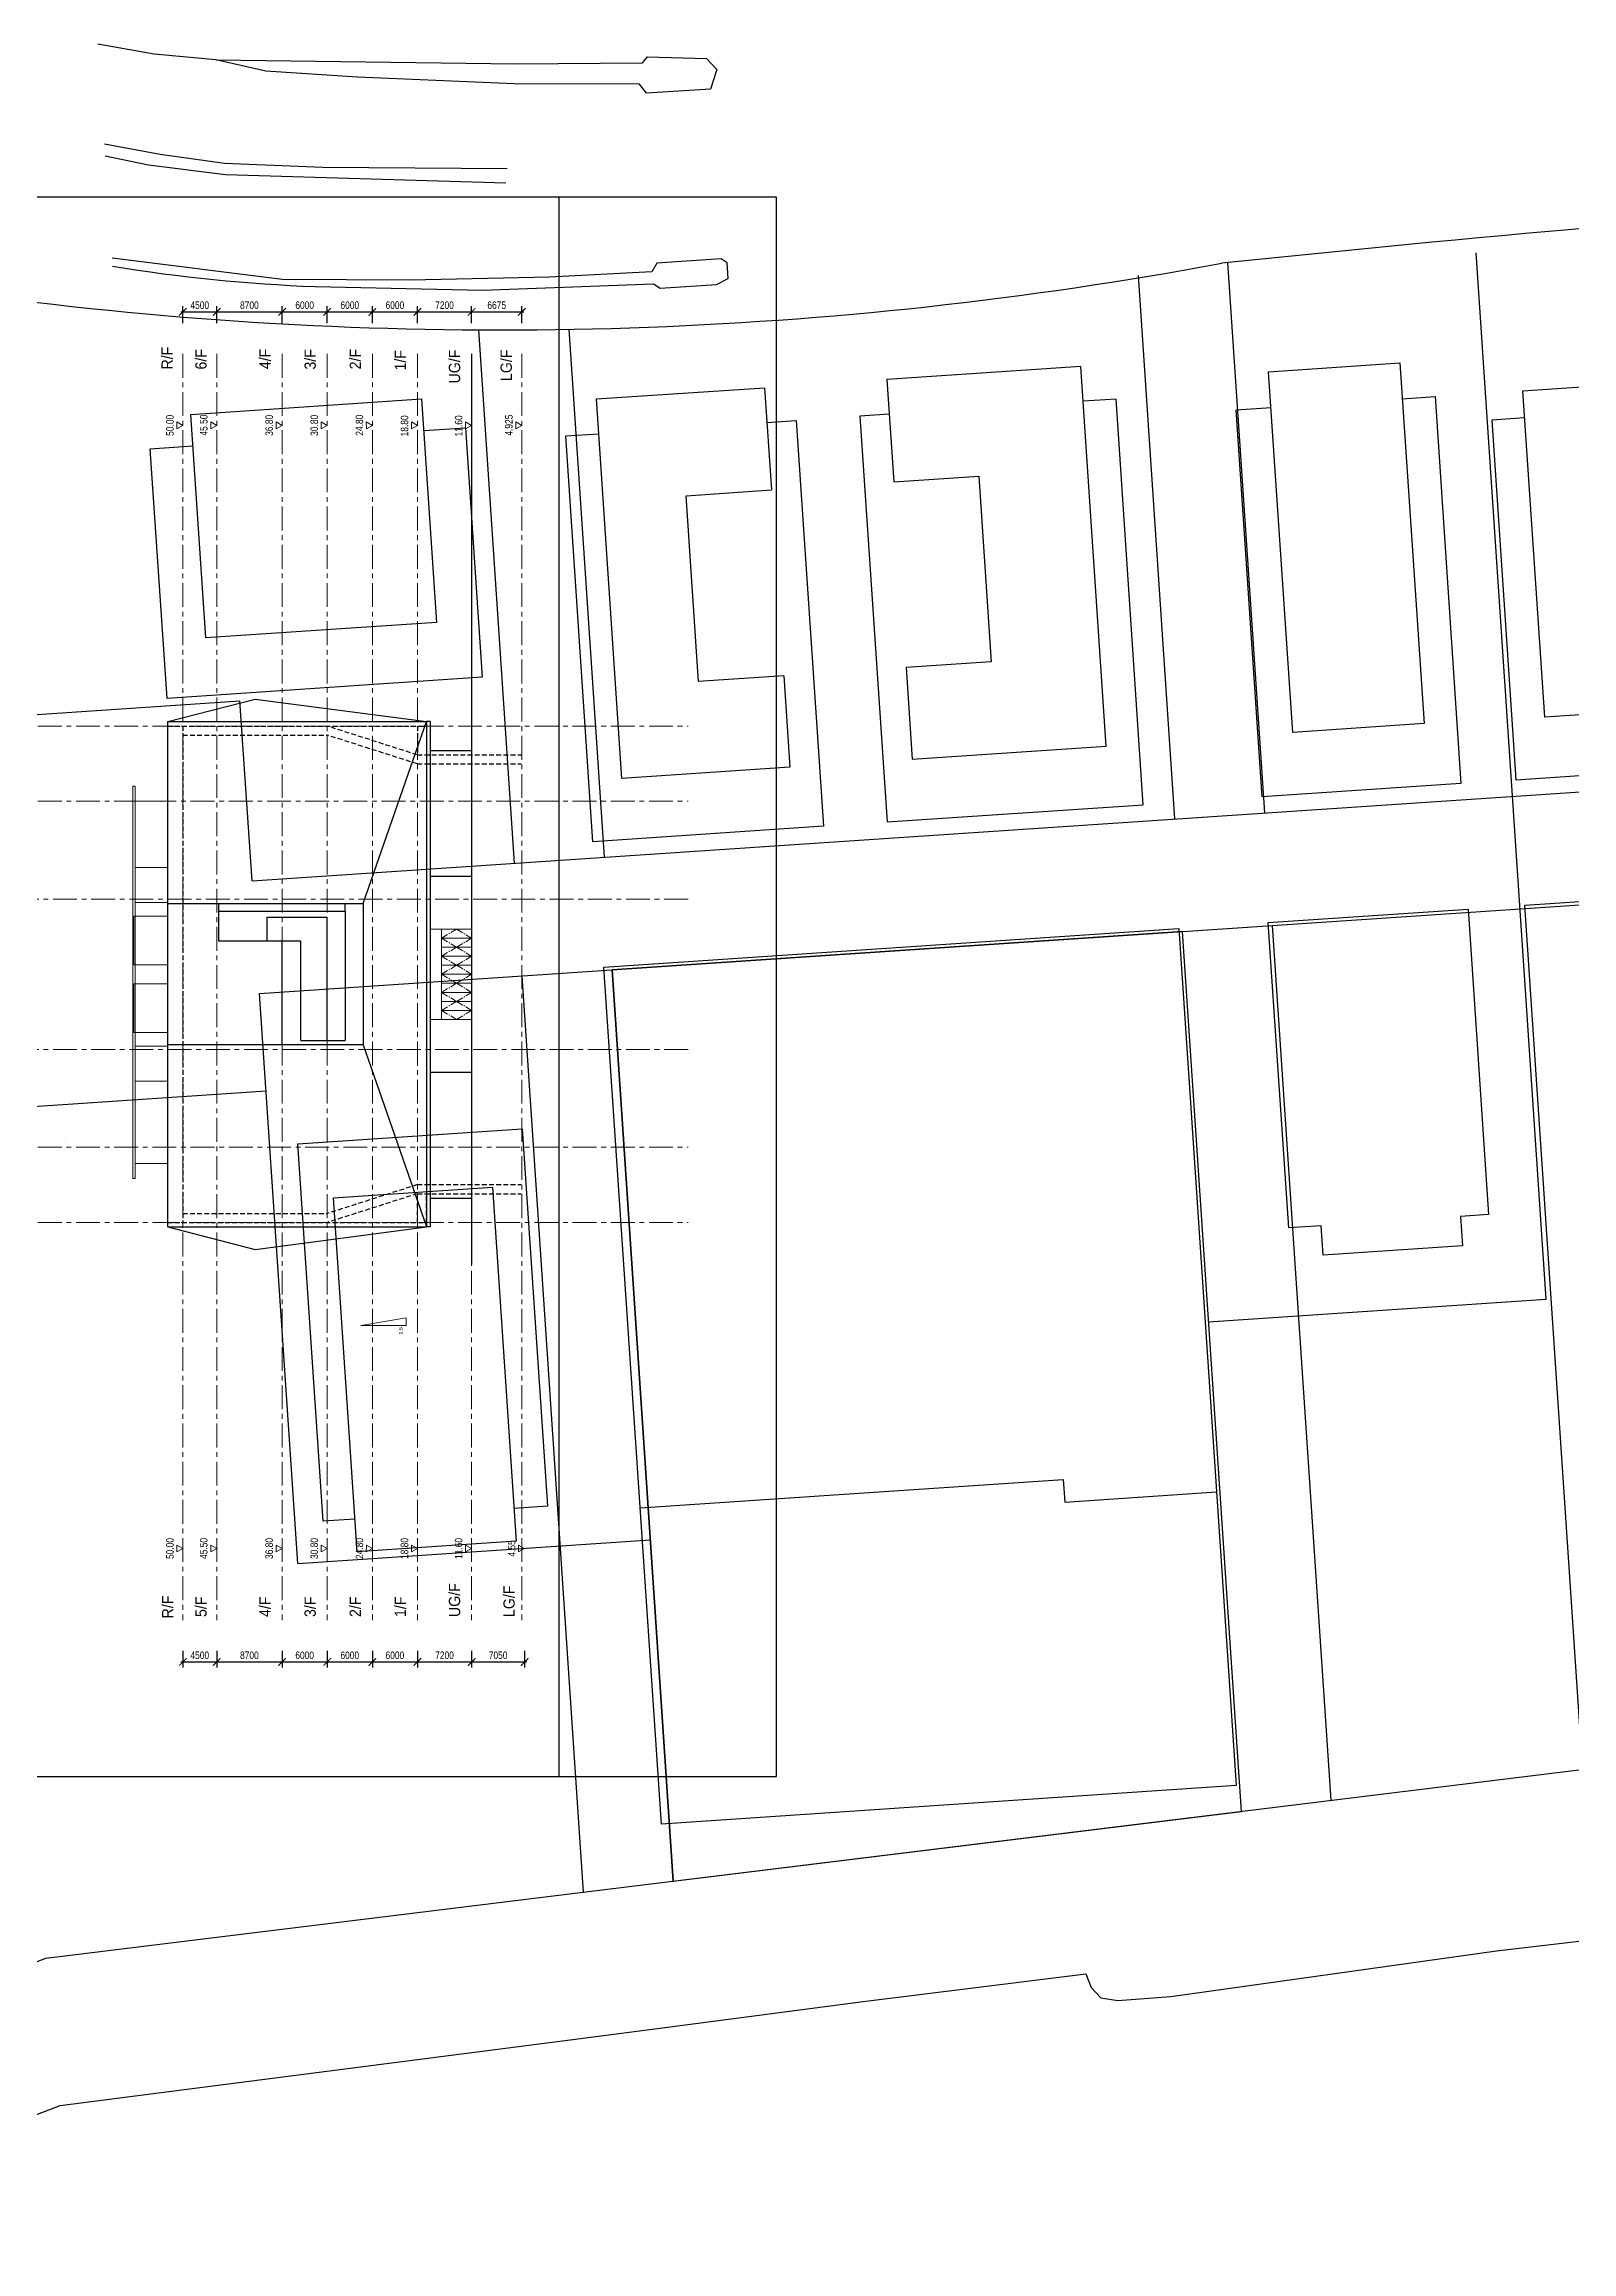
# Model space of a CAD drawing. Header units: millimetres. Extents: x 833576263 to 1668046980, y 817519639 to 1636103653.
# Drawn here: x 834550222 to 834753391, y 817900043 to 818193612 of the extents above; entities that cross this region are included whole.
import ezdxf
from ezdxf.enums import TextEntityAlignment as Align

# ---------------------------------------------------------------- set-up
doc = ezdxf.new("R2010")
doc.units = ezdxf.units.MM
doc.header["$LTSCALE"] = 100
doc.header["$MEASUREMENT"] = 0
for name, pattern in [('R_P_Grid$0$CENTER', [50.8, 31.75, -6.35, 6.35, -6.35]), ('R_P_Grid$0$CENTER2', [28.575, 19.05, -3.175, 3.175, -3.175]), ('R_P_Grid$0$HIDDEN', [9.525, 6.35, -3.175]), ('R_site$0$DASHDOT', [25.4, 12.7, -6.35, 0, -6.35])]:
    doc.linetypes.add(name, pattern=pattern)
doc.layers.get('Defpoints').update_dxf_attribs({"color": 170})
for name, color, linetype in [('R_P_Grid$0$2-STRS-hidden', 8, 'Continuous'), ('R_P_Grid$0$E-ELE2', 4, 'Continuous'), ('R_P_Grid$0$E-ELE4', 3, 'Continuous'), ('R_P_Grid$0$E-ELE6', 2, 'Continuous'), ('R_ROAD MARK$0$OAP813_1', 7, 'Continuous'), ('R_site$0$AUDIT_I_160808180252-34', 2, 'Continuous'), ('R_site$0$AUDIT_I_160808180252-35', 5, 'Continuous'), ('X-REF', 7, 'Continuous')]:
    doc.layers.add(name, color=color, linetype=linetype)
for name, color, linetype, lineweight in [('R_P_Grid$0$RDA0251', 1, 'R_P_Grid$0$CENTER', 18), ('R_P_Grid$0$RDA0311', 1, 'Continuous', 25), ('R_P_Grid$0$RDA0321', 7, 'Continuous', 18), ('R_P_Grid$0$RDA04013', 1, 'Continuous', 35), ('R_P_Grid$0$RDA2301', 7, 'Continuous', 18), ('R_P_Grid$0$RDA2803S', 4, 'Continuous', 25), ('R_P_Grid$0$RDA3151', 1, 'Continuous', 18), ('R_site$0$000-Ret walls', 5, 'Continuous', 15)]:
    doc.layers.add(name, color=color, linetype=linetype, lineweight=lineweight)
doc.styles.add('R_P_Grid$0$Romans', font='arial.ttf', dxfattribs={"width": 0.8})
doc.dimstyles.new('R_P_Grid$0$M_500MT', dxfattribs={"dimscale": 500, "dimtxt": 2, "dimasz": 2, "dimexe": 1.5, "dimexo": 1.5, "dimgap": 0.75, "dimtad": 1, "dimdec": 0, "dimrnd": 1e-07, "dimzin": 12, "dimdsep": 46, "dimtxsty": 'R_P_Grid$0$Romans', "dimblk": 'R_P_Grid$0$_ArchTick', "dimcen": 2, "dimdle": 0.5, "dimclrd": 7, "dimclre": 7, "dimclrt": 3, "dimaunit": 1, "dimadec": 8, "dimazin": 0, "dimtfac": 1, "dimtdec": 0, "dimtix": 1, "dimtmove": 2, "dimatfit": 3, "dimfxl": 3, "dimfxlon": 1, "dimtolj": 1, "dimarcsym": 0})

# ---------------------------------------------------------------- blocks, each defined once
blk = doc.blocks.new('R_P_Grid$0$_ArchTick')
at = {"color": 0, "linetype": 'ByBlock', "const_width": 0.15}
blk.add_lwpolyline([(-0.5, -0.5), (0.5, 0.5)], dxfattribs=at)
blk = doc.blocks.new('*D155')
at = {"layer": 'Defpoints', "color": 0, "transparency": 16777216}
for p in [(834568668, 817984061), (834573168, 817984061), (834573168, 817978481)]:
    blk.add_point(p, dxfattribs=at)
at = {"layer": 'R_P_Grid$0$RDA0311', "color": 7, "lineweight": -2, "transparency": 16777216}
for p, q in [((834568418, 817978481), (834573418, 817978481)), ((834568668, 817979981), (834568668, 817977731)), ((834573168, 817979981), (834573168, 817977731))]:
    blk.add_line(p, q, dxfattribs=at)
at = {"layer": 'R_P_Grid$0$RDA0311', "color": 7, "lineweight": -2, "transparency": 16777216, "xscale": 1000, "yscale": 1000, "zscale": 1000, "rotation": 180}
blk.add_blockref('R_P_Grid$0$_ArchTick', (834568668, 817978481), dxfattribs=at)
at = {"layer": 'R_P_Grid$0$RDA0311', "color": 7, "lineweight": -2, "transparency": 16777216, "xscale": 1000, "yscale": 1000, "zscale": 1000}
blk.add_blockref('R_P_Grid$0$_ArchTick', (834573168, 817978481), dxfattribs=at)
at = {"layer": 'R_P_Grid$0$RDA0311', "color": 3, "transparency": 16777216, "insert": (834570918, 817979367), "char_height": 1000, "attachment_point": 5, "style": 'R_P_Grid$0$Romans'}
blk.add_mtext('\\A1;4500', dxfattribs=at)
blk = doc.blocks.new('*D156')
at = {"layer": 'Defpoints', "color": 0, "transparency": 16777216}
for p in [(834573168, 817984061), (834581868, 817984061), (834581868, 817978481)]:
    blk.add_point(p, dxfattribs=at)
at = {"layer": 'R_P_Grid$0$RDA0311', "color": 7, "lineweight": -2, "transparency": 16777216}
for p, q in [((834572918, 817978481), (834582118, 817978481)), ((834573168, 817979981), (834573168, 817977731)), ((834581868, 817979981), (834581868, 817977731))]:
    blk.add_line(p, q, dxfattribs=at)
at = {"layer": 'R_P_Grid$0$RDA0311', "color": 7, "lineweight": -2, "transparency": 16777216, "xscale": 1000, "yscale": 1000, "zscale": 1000, "rotation": 180}
blk.add_blockref('R_P_Grid$0$_ArchTick', (834573168, 817978481), dxfattribs=at)
at = {"layer": 'R_P_Grid$0$RDA0311', "color": 7, "lineweight": -2, "transparency": 16777216, "xscale": 1000, "yscale": 1000, "zscale": 1000}
blk.add_blockref('R_P_Grid$0$_ArchTick', (834581868, 817978481), dxfattribs=at)
at = {"layer": 'R_P_Grid$0$RDA0311', "color": 3, "transparency": 16777216, "insert": (834577518, 817979367), "char_height": 1000, "attachment_point": 5, "style": 'R_P_Grid$0$Romans'}
blk.add_mtext('\\A1;8700', dxfattribs=at)
blk = doc.blocks.new('*D157')
at = {"layer": 'Defpoints', "color": 0, "transparency": 16777216}
for p in [(834581868, 817984061), (834587868, 817984061), (834587868, 817978481)]:
    blk.add_point(p, dxfattribs=at)
at = {"layer": 'R_P_Grid$0$RDA0311', "color": 7, "lineweight": -2, "transparency": 16777216}
for p, q in [((834581618, 817978481), (834588118, 817978481)), ((834581868, 817979981), (834581868, 817977731)), ((834587868, 817979981), (834587868, 817977731))]:
    blk.add_line(p, q, dxfattribs=at)
at = {"layer": 'R_P_Grid$0$RDA0311', "color": 7, "lineweight": -2, "transparency": 16777216, "xscale": 1000, "yscale": 1000, "zscale": 1000, "rotation": 180}
blk.add_blockref('R_P_Grid$0$_ArchTick', (834581868, 817978481), dxfattribs=at)
at = {"layer": 'R_P_Grid$0$RDA0311', "color": 7, "lineweight": -2, "transparency": 16777216, "xscale": 1000, "yscale": 1000, "zscale": 1000}
blk.add_blockref('R_P_Grid$0$_ArchTick', (834587868, 817978481), dxfattribs=at)
at = {"layer": 'R_P_Grid$0$RDA0311', "color": 3, "transparency": 16777216, "insert": (834584868, 817979367), "char_height": 1000, "attachment_point": 5, "style": 'R_P_Grid$0$Romans'}
blk.add_mtext('\\A1;6000', dxfattribs=at)
blk = doc.blocks.new('*D158')
at = {"layer": 'Defpoints', "color": 0, "transparency": 16777216}
for p in [(834587868, 817984061), (834593868, 817984061), (834593868, 817978481)]:
    blk.add_point(p, dxfattribs=at)
at = {"layer": 'R_P_Grid$0$RDA0311', "color": 7, "lineweight": -2, "transparency": 16777216}
for p, q in [((834587618, 817978481), (834594118, 817978481)), ((834587868, 817979981), (834587868, 817977731)), ((834593868, 817979981), (834593868, 817977731))]:
    blk.add_line(p, q, dxfattribs=at)
at = {"layer": 'R_P_Grid$0$RDA0311', "color": 7, "lineweight": -2, "transparency": 16777216, "xscale": 1000, "yscale": 1000, "zscale": 1000, "rotation": 180}
blk.add_blockref('R_P_Grid$0$_ArchTick', (834587868, 817978481), dxfattribs=at)
at = {"layer": 'R_P_Grid$0$RDA0311', "color": 7, "lineweight": -2, "transparency": 16777216, "xscale": 1000, "yscale": 1000, "zscale": 1000}
blk.add_blockref('R_P_Grid$0$_ArchTick', (834593868, 817978481), dxfattribs=at)
at = {"layer": 'R_P_Grid$0$RDA0311', "color": 3, "transparency": 16777216, "insert": (834590868, 817979367), "char_height": 1000, "attachment_point": 5, "style": 'R_P_Grid$0$Romans'}
blk.add_mtext('\\A1;6000', dxfattribs=at)
blk = doc.blocks.new('*D159')
at = {"layer": 'Defpoints', "color": 0, "transparency": 16777216}
for p in [(834593868, 817984061), (834599868, 817984061), (834599868, 817978481)]:
    blk.add_point(p, dxfattribs=at)
at = {"layer": 'R_P_Grid$0$RDA0311', "color": 7, "lineweight": -2, "transparency": 16777216}
for p, q in [((834593618, 817978481), (834600118, 817978481)), ((834593868, 817979981), (834593868, 817977731)), ((834599868, 817979981), (834599868, 817977731))]:
    blk.add_line(p, q, dxfattribs=at)
at = {"layer": 'R_P_Grid$0$RDA0311', "color": 7, "lineweight": -2, "transparency": 16777216, "xscale": 1000, "yscale": 1000, "zscale": 1000, "rotation": 180}
blk.add_blockref('R_P_Grid$0$_ArchTick', (834593868, 817978481), dxfattribs=at)
at = {"layer": 'R_P_Grid$0$RDA0311', "color": 7, "lineweight": -2, "transparency": 16777216, "xscale": 1000, "yscale": 1000, "zscale": 1000}
blk.add_blockref('R_P_Grid$0$_ArchTick', (834599868, 817978481), dxfattribs=at)
at = {"layer": 'R_P_Grid$0$RDA0311', "color": 3, "transparency": 16777216, "insert": (834596868, 817979367), "char_height": 1000, "attachment_point": 5, "style": 'R_P_Grid$0$Romans'}
blk.add_mtext('\\A1;6000', dxfattribs=at)
blk = doc.blocks.new('*D160')
at = {"layer": 'Defpoints', "color": 0, "transparency": 16777216}
for p in [(834599868, 817984061), (834607068, 817984061), (834607068, 817978481)]:
    blk.add_point(p, dxfattribs=at)
at = {"layer": 'R_P_Grid$0$RDA0311', "color": 7, "lineweight": -2, "transparency": 16777216}
for p, q in [((834599618, 817978481), (834607318, 817978481)), ((834599868, 817979981), (834599868, 817977731)), ((834607068, 817979981), (834607068, 817977731))]:
    blk.add_line(p, q, dxfattribs=at)
at = {"layer": 'R_P_Grid$0$RDA0311', "color": 7, "lineweight": -2, "transparency": 16777216, "xscale": 1000, "yscale": 1000, "zscale": 1000, "rotation": 180}
blk.add_blockref('R_P_Grid$0$_ArchTick', (834599868, 817978481), dxfattribs=at)
at = {"layer": 'R_P_Grid$0$RDA0311', "color": 7, "lineweight": -2, "transparency": 16777216, "xscale": 1000, "yscale": 1000, "zscale": 1000}
blk.add_blockref('R_P_Grid$0$_ArchTick', (834607068, 817978481), dxfattribs=at)
at = {"layer": 'R_P_Grid$0$RDA0311', "color": 3, "transparency": 16777216, "insert": (834603468, 817979367), "char_height": 1000, "attachment_point": 5, "style": 'R_P_Grid$0$Romans'}
blk.add_mtext('\\A1;7200', dxfattribs=at)
blk = doc.blocks.new('*D126')
at = {"layer": 'Defpoints', "color": 0, "transparency": 16777216}
for p in [(834607068, 817984061), (834614118, 817984061), (834614118, 817978481)]:
    blk.add_point(p, dxfattribs=at)
at = {"layer": 'R_P_Grid$0$RDA0311', "color": 7, "lineweight": -2, "transparency": 16777216}
for p, q in [((834606818, 817978481), (834614368, 817978481)), ((834607068, 817979981), (834607068, 817977731)), ((834614118, 817979981), (834614118, 817977731))]:
    blk.add_line(p, q, dxfattribs=at)
at = {"layer": 'R_P_Grid$0$RDA0311', "color": 7, "lineweight": -2, "transparency": 16777216, "xscale": 1000, "yscale": 1000, "zscale": 1000, "rotation": 180}
blk.add_blockref('R_P_Grid$0$_ArchTick', (834607068, 817978481), dxfattribs=at)
at = {"layer": 'R_P_Grid$0$RDA0311', "color": 7, "lineweight": -2, "transparency": 16777216, "xscale": 1000, "yscale": 1000, "zscale": 1000}
blk.add_blockref('R_P_Grid$0$_ArchTick', (834614118, 817978481), dxfattribs=at)
at = {"layer": 'R_P_Grid$0$RDA0311', "color": 3, "transparency": 16777216, "insert": (834610593, 817979367), "char_height": 1000, "attachment_point": 5, "style": 'R_P_Grid$0$Romans'}
blk.add_mtext('\\A1;7050', dxfattribs=at)
blk = doc.blocks.new('R_P_Grid$0$LMark-SFL-2')
blk.add_lwpolyline([(-0.92, 1.6), (0, 0), (0.92, 1.59)], close=True)
at = {"color": 7, "style": 'R_P_Grid$0$Romans', "width": 0.8}
blk.add_attdef('SFL', text='', height=2, dxfattribs=at).set_placement((0, 1.85), align=Align.BOTTOM_CENTER)
blk = doc.blocks.new('*D127')
at = {"layer": 'Defpoints', "color": 0, "transparency": 16777216}
for p in [(834573168, 818158012), (834568668, 818152432), (834573168, 818152432)]:
    blk.add_point(p, dxfattribs=at)
at = {"layer": 'R_P_Grid$0$RDA0311', "color": 7, "lineweight": -2, "transparency": 16777216}
for p, q in [((834568418, 818158012), (834573418, 818158012)), ((834568668, 818156512), (834568668, 818158762)), ((834573168, 818156512), (834573168, 818158762))]:
    blk.add_line(p, q, dxfattribs=at)
at = {"layer": 'R_P_Grid$0$RDA0311', "color": 7, "lineweight": -2, "transparency": 16777216, "xscale": 1000, "yscale": 1000, "zscale": 1000, "rotation": 180}
blk.add_blockref('R_P_Grid$0$_ArchTick', (834568668, 818158012), dxfattribs=at)
at = {"layer": 'R_P_Grid$0$RDA0311', "color": 7, "lineweight": -2, "transparency": 16777216, "xscale": 1000, "yscale": 1000, "zscale": 1000}
blk.add_blockref('R_P_Grid$0$_ArchTick', (834573168, 818158012), dxfattribs=at)
at = {"layer": 'R_P_Grid$0$RDA0311', "color": 3, "transparency": 16777216, "insert": (834570918, 818158897), "char_height": 1000, "attachment_point": 5, "style": 'R_P_Grid$0$Romans'}
blk.add_mtext('\\A1;4500', dxfattribs=at)
blk = doc.blocks.new('*D128')
at = {"layer": 'Defpoints', "color": 0, "transparency": 16777216}
for p in [(834581868, 818158012), (834573168, 818152432), (834581868, 818152432)]:
    blk.add_point(p, dxfattribs=at)
at = {"layer": 'R_P_Grid$0$RDA0311', "color": 7, "lineweight": -2, "transparency": 16777216}
for p, q in [((834572918, 818158012), (834582118, 818158012)), ((834573168, 818156512), (834573168, 818158762)), ((834581868, 818156512), (834581868, 818158762))]:
    blk.add_line(p, q, dxfattribs=at)
at = {"layer": 'R_P_Grid$0$RDA0311', "color": 7, "lineweight": -2, "transparency": 16777216, "xscale": 1000, "yscale": 1000, "zscale": 1000, "rotation": 180}
blk.add_blockref('R_P_Grid$0$_ArchTick', (834573168, 818158012), dxfattribs=at)
at = {"layer": 'R_P_Grid$0$RDA0311', "color": 7, "lineweight": -2, "transparency": 16777216, "xscale": 1000, "yscale": 1000, "zscale": 1000}
blk.add_blockref('R_P_Grid$0$_ArchTick', (834581868, 818158012), dxfattribs=at)
at = {"layer": 'R_P_Grid$0$RDA0311', "color": 3, "transparency": 16777216, "insert": (834577518, 818158897), "char_height": 1000, "attachment_point": 5, "style": 'R_P_Grid$0$Romans'}
blk.add_mtext('\\A1;8700', dxfattribs=at)
blk = doc.blocks.new('*D129')
at = {"layer": 'Defpoints', "color": 0, "transparency": 16777216}
for p in [(834587868, 818158012), (834581868, 818152432), (834587868, 818152432)]:
    blk.add_point(p, dxfattribs=at)
at = {"layer": 'R_P_Grid$0$RDA0311', "color": 7, "lineweight": -2, "transparency": 16777216}
for p, q in [((834581618, 818158012), (834588118, 818158012)), ((834581868, 818156512), (834581868, 818158762)), ((834587868, 818156512), (834587868, 818158762))]:
    blk.add_line(p, q, dxfattribs=at)
at = {"layer": 'R_P_Grid$0$RDA0311', "color": 7, "lineweight": -2, "transparency": 16777216, "xscale": 1000, "yscale": 1000, "zscale": 1000, "rotation": 180}
blk.add_blockref('R_P_Grid$0$_ArchTick', (834581868, 818158012), dxfattribs=at)
at = {"layer": 'R_P_Grid$0$RDA0311', "color": 7, "lineweight": -2, "transparency": 16777216, "xscale": 1000, "yscale": 1000, "zscale": 1000}
blk.add_blockref('R_P_Grid$0$_ArchTick', (834587868, 818158012), dxfattribs=at)
at = {"layer": 'R_P_Grid$0$RDA0311', "color": 3, "transparency": 16777216, "insert": (834584868, 818158897), "char_height": 1000, "attachment_point": 5, "style": 'R_P_Grid$0$Romans'}
blk.add_mtext('\\A1;6000', dxfattribs=at)
blk = doc.blocks.new('*D130')
at = {"layer": 'Defpoints', "color": 0, "transparency": 16777216}
for p in [(834593868, 818158012), (834587868, 818152432), (834593868, 818152432)]:
    blk.add_point(p, dxfattribs=at)
at = {"layer": 'R_P_Grid$0$RDA0311', "color": 7, "lineweight": -2, "transparency": 16777216}
for p, q in [((834587618, 818158012), (834594118, 818158012)), ((834587868, 818156512), (834587868, 818158762)), ((834593868, 818156512), (834593868, 818158762))]:
    blk.add_line(p, q, dxfattribs=at)
at = {"layer": 'R_P_Grid$0$RDA0311', "color": 7, "lineweight": -2, "transparency": 16777216, "xscale": 1000, "yscale": 1000, "zscale": 1000, "rotation": 180}
blk.add_blockref('R_P_Grid$0$_ArchTick', (834587868, 818158012), dxfattribs=at)
at = {"layer": 'R_P_Grid$0$RDA0311', "color": 7, "lineweight": -2, "transparency": 16777216, "xscale": 1000, "yscale": 1000, "zscale": 1000}
blk.add_blockref('R_P_Grid$0$_ArchTick', (834593868, 818158012), dxfattribs=at)
at = {"layer": 'R_P_Grid$0$RDA0311', "color": 3, "transparency": 16777216, "insert": (834590868, 818158897), "char_height": 1000, "attachment_point": 5, "style": 'R_P_Grid$0$Romans'}
blk.add_mtext('\\A1;6000', dxfattribs=at)
blk = doc.blocks.new('*D131')
at = {"layer": 'Defpoints', "color": 0, "transparency": 16777216}
for p in [(834599868, 818158012), (834593868, 818152432), (834599868, 818152432)]:
    blk.add_point(p, dxfattribs=at)
at = {"layer": 'R_P_Grid$0$RDA0311', "color": 7, "lineweight": -2, "transparency": 16777216}
for p, q in [((834593618, 818158012), (834600118, 818158012)), ((834593868, 818156512), (834593868, 818158762)), ((834599868, 818156512), (834599868, 818158762))]:
    blk.add_line(p, q, dxfattribs=at)
at = {"layer": 'R_P_Grid$0$RDA0311', "color": 7, "lineweight": -2, "transparency": 16777216, "xscale": 1000, "yscale": 1000, "zscale": 1000, "rotation": 180}
blk.add_blockref('R_P_Grid$0$_ArchTick', (834593868, 818158012), dxfattribs=at)
at = {"layer": 'R_P_Grid$0$RDA0311', "color": 7, "lineweight": -2, "transparency": 16777216, "xscale": 1000, "yscale": 1000, "zscale": 1000}
blk.add_blockref('R_P_Grid$0$_ArchTick', (834599868, 818158012), dxfattribs=at)
at = {"layer": 'R_P_Grid$0$RDA0311', "color": 3, "transparency": 16777216, "insert": (834596868, 818158897), "char_height": 1000, "attachment_point": 5, "style": 'R_P_Grid$0$Romans'}
blk.add_mtext('\\A1;6000', dxfattribs=at)
blk = doc.blocks.new('*D161')
at = {"layer": 'Defpoints', "color": 0, "transparency": 16777216}
for p in [(834607068, 818158012), (834599868, 818152432), (834607068, 818152432)]:
    blk.add_point(p, dxfattribs=at)
at = {"layer": 'R_P_Grid$0$RDA0311', "color": 7, "lineweight": -2, "transparency": 16777216}
for p, q in [((834599618, 818158012), (834607318, 818158012)), ((834599868, 818156512), (834599868, 818158762)), ((834607068, 818156512), (834607068, 818158762))]:
    blk.add_line(p, q, dxfattribs=at)
at = {"layer": 'R_P_Grid$0$RDA0311', "color": 7, "lineweight": -2, "transparency": 16777216, "xscale": 1000, "yscale": 1000, "zscale": 1000, "rotation": 180}
blk.add_blockref('R_P_Grid$0$_ArchTick', (834599868, 818158012), dxfattribs=at)
at = {"layer": 'R_P_Grid$0$RDA0311', "color": 7, "lineweight": -2, "transparency": 16777216, "xscale": 1000, "yscale": 1000, "zscale": 1000}
blk.add_blockref('R_P_Grid$0$_ArchTick', (834607068, 818158012), dxfattribs=at)
at = {"layer": 'R_P_Grid$0$RDA0311', "color": 3, "transparency": 16777216, "insert": (834603468, 818158897), "char_height": 1000, "attachment_point": 5, "style": 'R_P_Grid$0$Romans'}
blk.add_mtext('\\A1;7200', dxfattribs=at)
blk = doc.blocks.new('*D162')
at = {"layer": 'Defpoints', "color": 0, "transparency": 16777216}
for p in [(834613743, 818158012), (834607068, 818152432), (834613743, 818152432)]:
    blk.add_point(p, dxfattribs=at)
at = {"layer": 'R_P_Grid$0$RDA0311', "color": 7, "lineweight": -2, "transparency": 16777216}
for p, q in [((834606818, 818158012), (834613993, 818158012)), ((834607068, 818156512), (834607068, 818158762)), ((834613743, 818156512), (834613743, 818158762))]:
    blk.add_line(p, q, dxfattribs=at)
at = {"layer": 'R_P_Grid$0$RDA0311', "color": 7, "lineweight": -2, "transparency": 16777216, "xscale": 1000, "yscale": 1000, "zscale": 1000, "rotation": 180}
blk.add_blockref('R_P_Grid$0$_ArchTick', (834607068, 818158012), dxfattribs=at)
at = {"layer": 'R_P_Grid$0$RDA0311', "color": 7, "lineweight": -2, "transparency": 16777216, "xscale": 1000, "yscale": 1000, "zscale": 1000}
blk.add_blockref('R_P_Grid$0$_ArchTick', (834613743, 818158012), dxfattribs=at)
at = {"layer": 'R_P_Grid$0$RDA0311', "color": 3, "transparency": 16777216, "insert": (834610406, 818158897), "char_height": 1000, "attachment_point": 5, "style": 'R_P_Grid$0$Romans'}
blk.add_mtext('\\A1;6675', dxfattribs=at)
blk = doc.blocks.new('R_site$0$building')
at = {"layer": 'R_site$0$AUDIT_I_160808180252-34'}
for points in [[(3127295, 572655), (3128111, 560478), (3153894, 562206), (3150510, 612683), (3124727, 610955), (3125638, 597358)], [(3111025, 571564), (3111842, 559387), (3089499, 557889), (3086115, 608366), (3108458, 609864), (3109369, 596267)], [(3125036, 606340), (3121135, 606079), (3124752, 552123), (3158838, 554408), (3155221, 608364), (3150819, 608069)], [(3193278, 608391), (3197629, 608683), (3201078, 557239), (3174623, 555466), (3171175, 606909), (3175817, 607220)], [(3108767, 605250), (3112668, 605511), (3116285, 551555), (3085639, 549501), (3082022, 603457), (3086424, 603752)], [(3209551, 605852), (3205178, 605559), (3208385, 557729), (3239133, 559790), (3235926, 607621), (3231702, 607337)], [(3063138, 604177), (3068689, 604549), (3070915, 571355), (3028998, 568545), (3026772, 601739), (3032439, 602119)], [(3111025, 571564), (3099699, 570805), (3098043, 595508), (3109369, 596267)], [(3125638, 597358), (3136965, 598117), (3138621, 573414), (3127295, 572655)], [(3182476, 498434), (3178169, 498145), (3175447, 538749), (3202031, 540531), (3204753, 499927), (3201015, 499677)], [(3053981, 459421), (3049747, 459138), (3046382, 509331), (3076250, 511333), (3079615, 461140), (3075150, 460841)], [(3201015, 499677), (3201278, 495744), (3182740, 494501), (3182476, 498434)], [(3091927, 460909), (3148193, 464681)], [(3148193, 464681), (3148393, 461688)], [(3148393, 461688), (3168568, 463040)]]:
    blk.add_lwpolyline(points, dxfattribs=at)
for points in [[(3175498, 611982), (3192959, 613153), (3196173, 565198), (3178712, 564027)], [(3209309, 609466), (3231460, 610951), (3234371, 567530), (3212219, 566045)], [(3032158, 606311), (3062857, 608369), (3064850, 578651), (3034151, 576593)], [(3209580, 541037), (3277328, 545579), (3284694, 435703), (3216946, 431161)], [(3087106, 532827), (3163546, 537951), (3171187, 423982), (3094746, 418858)], [(3051117, 502141), (3072286, 503560), (3075441, 456491), (3054273, 455072)]]:
    blk.add_lwpolyline(points, close=True, dxfattribs=at)
blk = doc.blocks.new('R_site$0$architecture 2')
at = {"layer": 'R_site$0$000-Ret walls'}
blk.add_lwpolyline([(834552.98, 818047.82), (834552.97, 818047.83)], dxfattribs=at)
blk = doc.blocks.new('R_site')
blk.add_lwpolyline([(834501391, 817900043), (834552341, 817919506), (834620540, 817928274), (834634145, 817930047), (834659151, 817933316), (834688774, 817937010), (834689456, 817935199), (834690753, 817933825), (834692990, 817933448), (834700046, 817934019), (834743392, 817940064), (834784218, 817944847)])
at = {"layer": 'R_site$0$AUDIT_I_160808180252-35'}
for points in [[(834492613, 818186534, -0.0622337), (834496398, 818182503, 0.1517392), (834548965, 818159308, 0.0760413), (834706863, 818164495)], [(835001468, 818182086, -0.0229207), (834905808, 818179458, 0.0137568), (834706863, 818164495, 26.4942723)]]:
    blk.add_lwpolyline(points, format="xyb", dxfattribs=at)
for points in [[(834749973, 818026743), (834740648, 818165851)], [(834700592, 818090583), (834695748, 818162841)], [(834712566, 818091385), (834707659, 818164577)], [(834612790, 818084697), (834608035, 818155625)], [(834624763, 818085499), (834620057, 818155696)], [(834577868, 818082356), (834958336, 818107861)], [(834577868, 818082356), (834576263, 818106302)], [(834578871, 818067389), (834927411, 818090755)], [(834721368, 817960084), (834713569, 818076419)], [(834621962, 817947877), (834613793, 818069730)], [(834583955, 817991559), (834578871, 818067389)], [(834499920, 818049067), (834579741, 818054418)], [(834550453, 817939096), (835257784, 818025954)], [(834705074, 818023733), (834749973, 818026743)], [(834510466, 817923668), (834550453, 817939096)]]:
    blk.add_lwpolyline(points, dxfattribs=at)
at = {"layer": 'R_site$0$AUDIT_I_160808180252-35', "linetype": 'R_site$0$DASHDOT', "ltscale": 1000}
for points in [[(834496442, 818100951), (834576263, 818106302)], [(834709439, 817958619), (834701596, 818075616)], [(834633890, 817949342), (834625766, 818070533)], [(834583955, 817991559), (834630849, 817994703)]]:
    blk.add_lwpolyline(points, dxfattribs=at)
at = {"layer": 'R_site$0$AUDIT_I_160808180252-35'}
blk.add_lwpolyline([(834701596, 818075616), (834625766, 818070533), (834633890, 817949342), (834709439, 817958619), (834701596, 818075616)], close=True, dxfattribs=at)
blk.add_blockref('R_site$0$building', (831537564, 817538061))
at = {"xscale": 1000, "yscale": 1000, "zscale": 1000}
blk.add_blockref('R_site$0$architecture 2', (0, 0), dxfattribs=at)
blk = doc.blocks.new('R_ROAD MARK')
at = {"layer": 'R_ROAD MARK$0$OAP813_1', "flags": 128}
for points in [[(834573039, 818191505), (834612962, 818190973), (834629790, 818191107), (834630457, 818191906), (834638318, 818191684), (834639695, 818190220), (834638851, 818187645), (834630326, 818187074), (834629391, 818188311), (834612740, 818188355), (834591916, 818189239), (834579711, 818190041), (834573039, 818191505), (834564834, 818192266), (834557341, 818193612)], [(834611782, 818177051), (834587297, 818177217), (834574218, 818177731), (834565650, 818178930), (834558234, 818180296)], [(834558335, 818178778), (834564092, 818177584), (834574345, 818176268), (834586259, 818175924), (834611625, 818175191)]]:
    blk.add_lwpolyline(points, dxfattribs=at)
blk.add_lwpolyline([(834559321, 818164071, 0.0301211), (834586286, 818161371), (834608534, 818160890), (834631262, 818161726), (834632138, 818161150), (834639649, 818161654), (834641198, 818162470), (834641060, 818164536), (834640249, 818165049), (834631712, 818164477), (834631055, 818163318), (834617410, 818162611), (834598913, 818162226), (834581915, 818162311), (834559248, 818165170)], format="xyb", dxfattribs=at)
blk = doc.blocks.new('R_P_Grid')
blk.add_lwpolyline([(834499119.4, 818173246.3), (834499119.4, 817963246.3), (834647619.4, 817963246.3), (834647619.4, 818173246.3)], close=True)
at = {"layer": 'Defpoints'}
blk.add_line((834618668.3, 818173246.3), (834618668.3, 817963246.3), dxfattribs=at)
at = {"layer": 'R_P_Grid$0$2-STRS-hidden', "linetype": 'R_P_Grid$0$HIDDEN'}
for p, q in [((834566668.3, 818102926.7), (834601068.3, 818102926.7)), ((834568668.3, 818102926.7), (834568668.3, 818036926.7)), ((834568668.3, 818101726.7), (834587868.3, 818101726.7)), ((834599868.3, 818099101.7), (834587868.3, 818102926.7)), ((834599868.3, 818097901.7), (834587868.3, 818101726.7)), ((834599868.3, 818102926.7), (834599868.3, 818099101.7)), ((834601068.3, 818102926.7), (834601068.3, 818099101.7)), ((834599868.3, 818099101.7), (834613668.3, 818099101.7)), ((834599868.3, 818097901.7), (834613668.3, 818097901.7)), ((834599868.3, 818041951.7), (834587868.3, 818038126.7)), ((834599868.3, 818040751.7), (834587868.3, 818036926.7)), ((834599868.3, 818041951.7), (834613668.3, 818041951.7)), ((834599868.3, 818040751.7), (834613668.3, 818040751.7)), ((834599868.3, 818036926.7), (834599868.3, 818040751.7)), ((834601068.3, 818036926.7), (834601068.3, 818040751.7)), ((834566668.3, 818036926.7), (834601068.3, 818036926.7)), ((834568668.3, 818038126.7), (834587868.3, 818038126.7))]:
    blk.add_line(p, q, dxfattribs=at)
at = {"layer": 'R_P_Grid$0$E-ELE2'}
for p, q in [((834566668.3, 818103526.7), (834578268.3, 818106526.7)), ((834578268.3, 818106526.7), (834601068.3, 818103526.7)), ((834579868.3, 818077526.7), (834587868.3, 818077526.7)), ((834579868.3, 818074326.7), (834579868.3, 818077526.7)), ((834587868.3, 818061126.7), (834587868.3, 818077526.7)), ((834566668.3, 818036326.7), (834578268.3, 818033326.7)), ((834578268.3, 818033326.7), (834601068.3, 818036326.7))]:
    blk.add_line(p, q, dxfattribs=at)
at = {"layer": 'R_P_Grid$0$E-ELE4'}
for p, q in [((834601568.3, 818099701.7), (834607068.3, 818099701.7)), ((834566668.3, 818060526.7), (834566668.3, 818079326.7)), ((834573468.3, 818078326.7), (834573468.3, 818079326.7)), ((834590268.3, 818078326.7), (834590268.3, 818079326.7)), ((834581868.3, 818060526.7), (834581868.3, 818074326.7)), ((834601568.3, 818040151.7), (834607068.3, 818040151.7))]:
    blk.add_line(p, q, dxfattribs=at)
at = {"layer": 'R_P_Grid$0$E-ELE6'}
for p, q in [((834566668.3, 818079326.7), (834566668.3, 818103526.7)), ((834592668.3, 818079326.7), (834601068.3, 818103526.7)), ((834601068.3, 818103526.7), (834601068.3, 818036326.7)), ((834601568.3, 818103526.7), (834601568.3, 818036326.7)), ((834607068.3, 818082926.7), (834601568.3, 818082926.7)), ((834566668.3, 818079326.7), (834592668.3, 818079326.7)), ((834573468.3, 818074326.7), (834573468.3, 818078326.7)), ((834573468.3, 818078326.7), (834590268.3, 818078326.7)), ((834590268.3, 818078326.7), (834590268.3, 818061126.7)), ((834592668.3, 818079326.7), (834592668.3, 818060526.7)), ((834584368.3, 818074326.7), (834573468.3, 818074326.7)), ((834584368.3, 818061126.7), (834584368.3, 818074326.7)), ((834592668.3, 818060526.7), (834566668.3, 818060526.7)), ((834566668.3, 818036326.7), (834566668.3, 818060526.7)), ((834584368.3, 818061126.7), (834590268.3, 818061126.7)), ((834592668.3, 818060526.7), (834601068.3, 818036326.7)), ((834601568.3, 818056926.7), (834607068.3, 818056926.7))]:
    blk.add_line(p, q, dxfattribs=at)
at = {"layer": 'R_P_Grid$0$RDA0251'}
for p, q in [((834568668.3, 818152431.5), (834568668.3, 817984061.2)), ((834573168.3, 818152431.5), (834573168.3, 817984061.2)), ((834581868.3, 818152431.5), (834581868.3, 817984061.2)), ((834587868.3, 818152431.5), (834587868.3, 817984061.2)), ((834593868.3, 818152431.5), (834593868.3, 817984061.2)), ((834599868.3, 818152431.5), (834599868.3, 817984061.2)), ((834607068.3, 818152431.5), (834607068.3, 817984061.2)), ((834613743.3, 818152431.5), (834613743.3, 817984061.2)), ((834534143, 818102926.7), (834635858.4, 818102926.7)), ((834534143, 818092926.7), (834635858.4, 818092926.7)), ((834635858.4, 818079926.7), (834534143, 818079926.7)), ((834635858.4, 818059926.7), (834534143, 818059926.7)), ((834534143, 818046926.7), (834635858.4, 818046926.7)), ((834534143, 818036926.7), (834635858.4, 818036926.7))]:
    blk.add_line(p, q, dxfattribs=at)
at = {"layer": 'R_P_Grid$0$RDA2301'}
for p, q in [((834562018.3, 818042776.7), (834562018.3, 818094926.7)), ((834562318.3, 818094926.7), (834562018.3, 818094926.7)), ((834562318.3, 818042776.7), (834562318.3, 818094926.7)), ((834562318.3, 818092926.7), (834566668.3, 818092926.7)), ((834566668.3, 818084126.7), (834562318.3, 818084126.7)), ((834562168.3, 818071176.7), (834562168.3, 818077676.7)), ((834562168.3, 818077676.7), (834566668.3, 818077676.7)), ((834562168.3, 818077676.7), (834562168.3, 818071176.7)), ((834566668.3, 818079476.7), (834562318.3, 818079476.7)), ((834562168.3, 818071176.7), (834566668.3, 818071176.7)), ((834562168.3, 818062176.7), (834562168.3, 818068676.7)), ((834562168.3, 818068676.7), (834566668.3, 818068676.7)), ((834562168.3, 818068676.7), (834562168.3, 818062176.7)), ((834562168.3, 818062176.7), (834566668.3, 818062176.7)), ((834566668.3, 818060376.7), (834562318.3, 818060376.7)), ((834566668.3, 818055726.7), (834562318.3, 818055726.7)), ((834562318.3, 818042776.7), (834562018.3, 818042776.7)), ((834566668.3, 818044776.7), (834562318.3, 818044776.7))]:
    blk.add_line(p, q, dxfattribs=at)
for points in [[(834598346.2, 818024227.8), (834598346.2, 818023227.8), (834592346.2, 818023227.8)], [(834598346.2, 818024227.8), (834592346.2, 818023227.8)]]:
    blk.add_lwpolyline(points, dxfattribs=at)
at = {"layer": 'R_P_Grid$0$RDA2803S'}
for p, q in [((834607068.3, 818152431.5), (834607068.3, 818031326.7)), ((834566668.3, 818103526.7), (834601068.3, 818103526.7)), ((834601568.3, 818103526.7), (834601068.3, 818103526.7)), ((834566668.3, 818036326.7), (834601068.3, 818036326.7)), ((834601568.3, 818036326.7), (834601068.3, 818036326.7))]:
    blk.add_line(p, q, dxfattribs=at)
at = {"layer": 'R_P_Grid$0$RDA3151'}
for p, q in [((834601568.3, 818075926.7), (834607068.3, 818075926.7)), ((834603068.3, 818075926.7), (834603068.3, 818063926.7)), ((834603068.3, 818074726.7), (834607068.3, 818074726.7)), ((834603068.3, 818073526.7), (834607068.3, 818073526.7)), ((834603068.3, 818072326.7), (834607068.3, 818072326.7)), ((834603068.3, 818071126.7), (834607068.3, 818071126.7)), ((834603068.3, 818069926.7), (834607068.3, 818069926.7)), ((834603068.3, 818068726.7), (834607068.3, 818068726.7)), ((834603068.3, 818067526.7), (834607068.3, 818067526.7)), ((834603068.3, 818066326.7), (834607068.3, 818066326.7)), ((834601568.3, 818063926.7), (834607068.3, 818063926.7)), ((834603068.3, 818065126.7), (834607068.3, 818065126.7))]:
    blk.add_line(p, q, dxfattribs=at)
at = {"layer": 'R_P_Grid$0$RDA3151', "linetype": 'R_P_Grid$0$CENTER2', "ltscale": 0.5}
for points in [[(834603068.3, 818074726.7), (834605068.3, 818075926.7), (834607068.3, 818074726.7)], [(834603068.3, 818074726.7), (834605068.3, 818073526.7), (834607068.3, 818074726.7)], [(834603068.3, 818072326.7), (834605068.3, 818073526.7), (834607068.3, 818072326.7)], [(834603068.3, 818072326.7), (834605068.3, 818071126.7), (834607068.3, 818072326.7)], [(834603068.3, 818069926.7), (834605068.3, 818071126.7), (834607068.3, 818069926.7)], [(834603068.3, 818069926.7), (834605068.3, 818068726.7), (834607068.3, 818069926.7)], [(834603068.3, 818067526.7), (834605068.3, 818068726.7), (834607068.3, 818067526.7)], [(834603068.3, 818067526.7), (834605068.3, 818066326.7), (834607068.3, 818067526.7)], [(834603068.3, 818065126.7), (834605068.3, 818066326.7), (834607068.3, 818065126.7)], [(834603068.3, 818065126.7), (834605068.3, 818063926.7), (834607068.3, 818065126.7)]]:
    blk.add_lwpolyline(points, dxfattribs=at)
at = {"layer": 'R_P_Grid$0$RDA0321'}
ref = blk.add_blockref('R_P_Grid$0$LMark-SFL-2', (834568668.3, 818142919.6), dxfattribs=dict(at, xscale=-500.0000000000002, yscale=500.0000000000002, zscale=500, rotation=90))
ref.add_attrib('SFL', '50.00', dxfattribs={"layer": '0', "color": 7, "height": 1000, "rotation": 90, "style": 'R_P_Grid$0$Romans', "width": 0.8}).set_placement((834567745.6, 818142925.6), align=Align.BOTTOM_CENTER)
ref = blk.add_blockref('R_P_Grid$0$LMark-SFL-2', (834573168.3, 818142919.6), dxfattribs=dict(at, xscale=-500.0000000000002, yscale=500.0000000000002, zscale=500, rotation=90))
ref.add_attrib('SFL', '45.50', dxfattribs={"layer": '0', "color": 7, "height": 1000, "rotation": 90, "style": 'R_P_Grid$0$Romans', "width": 0.8}).set_placement((834572245.6, 818142957.8), align=Align.BOTTOM_CENTER)
ref = blk.add_blockref('R_P_Grid$0$LMark-SFL-2', (834581868.3, 818142919.6), dxfattribs=dict(at, xscale=-500.0000000000002, yscale=500.0000000000002, zscale=500, rotation=90))
ref.add_attrib('SFL', '36.80', dxfattribs={"layer": '0', "color": 7, "height": 1000, "rotation": 90, "style": 'R_P_Grid$0$Romans', "width": 0.8}).set_placement((834580945.6, 818142925), align=Align.BOTTOM_CENTER)
ref = blk.add_blockref('R_P_Grid$0$LMark-SFL-2', (834587868.3, 818142919.6), dxfattribs=dict(at, xscale=-500.0000000000002, yscale=500.0000000000002, zscale=500, rotation=90))
ref.add_attrib('SFL', '30.80', dxfattribs={"layer": '0', "color": 7, "height": 1000, "rotation": 90, "style": 'R_P_Grid$0$Romans', "width": 0.8}).set_placement((834586945.6, 818142925), align=Align.BOTTOM_CENTER)
ref = blk.add_blockref('R_P_Grid$0$LMark-SFL-2', (834593868.3, 818142919.6), dxfattribs=dict(at, xscale=-500.0000000000002, yscale=500.0000000000002, zscale=500, rotation=90))
ref.add_attrib('SFL', '24.80', dxfattribs={"layer": '0', "color": 7, "height": 1000, "rotation": 90, "style": 'R_P_Grid$0$Romans', "width": 0.8}).set_placement((834592945.6, 818142939.2), align=Align.BOTTOM_CENTER)
ref = blk.add_blockref('R_P_Grid$0$LMark-SFL-2', (834599868.3, 818142919.6), dxfattribs=dict(at, xscale=-500.0000000000002, yscale=500.0000000000002, zscale=500, rotation=90))
ref.add_attrib('SFL', '18.80', dxfattribs={"layer": '0', "color": 7, "height": 1000, "rotation": 90, "style": 'R_P_Grid$0$Romans', "width": 0.8}).set_placement((834598945.6, 818142850.3), align=Align.BOTTOM_CENTER)
ref = blk.add_blockref('R_P_Grid$0$LMark-SFL-2', (834607068.3, 818142919.6), dxfattribs=dict(at, xscale=-500.0000000000002, yscale=500.0000000000002, zscale=500, rotation=90))
ref.add_attrib('SFL', '11.60', dxfattribs={"layer": '0', "color": 7, "height": 1000, "rotation": 90, "style": 'R_P_Grid$0$Romans', "width": 0.8}).set_placement((834606145.6, 818142850.3), align=Align.BOTTOM_CENTER)
ref = blk.add_blockref('R_P_Grid$0$LMark-SFL-2', (834613743.3, 818142919.6), dxfattribs=dict(at, xscale=-500.0000000000002, yscale=500.0000000000002, zscale=500, rotation=90))
ref.add_attrib('SFL', '4.925', dxfattribs={"layer": '0', "color": 7, "height": 1000, "rotation": 90, "style": 'R_P_Grid$0$Romans', "width": 0.8}).set_placement((834612820.6, 818142949.1), align=Align.BOTTOM_CENTER)
at = {"layer": 'R_P_Grid$0$RDA0321', "xscale": 500.0000000000002, "yscale": 500.0000000000002, "zscale": 500.0000000000002, "rotation": 90}
for p, values in [((834568668.3, 817993573.1), {'SFL': '50.00'}), ((834573168.3, 817993573.1), {'SFL': '45.50'}), ((834581868.3, 817993573.1), {'SFL': '36.80'}), ((834587868.3, 817993573.1), {'SFL': '30.80'}), ((834593868.3, 817993573.1), {'SFL': '24.80'}), ((834599868.3, 817993573.1), {'SFL': '18.80'}), ((834607068.3, 817993573.1), {'SFL': '11.60'}), ((834614118.3, 817993573.1), {'SFL': '4.55'})]:
    blk.add_blockref('R_P_Grid$0$LMark-SFL-2', p, dxfattribs=at).add_auto_attribs(values)
at = {"style": 'R_P_Grid$0$Romans'}
blk.add_text('1:6', height=500, rotation=90, dxfattribs=at).set_placement((834597894.2, 818022027))
at = {"layer": 'R_P_Grid$0$RDA04013', "style": 'R_P_Grid$0$Romans', "width": 0.9}
for s, p in [('R/F', (834567322.9, 818150346.8)), ('6/F', (834571822.9, 818150346.8)), ('4/F', (834580347.9, 818150393.8)), ('3/F', (834586347.9, 818150338.5)), ('2/F', (834592347.9, 818150362.4)), ('1/F', (834598347.9, 818150212.3)), ('UG/F', (834605547.9, 818148489.4)), ('LG/F', (834612422.9, 818148812.6)), ('R/F', (834567397.9, 817984271)), ('5/F', (834571822.9, 817984457.2)), ('4/F', (834580347.9, 817984457.2)), ('3/F', (834586347.9, 817984457.2)), ('2/F', (834592347.9, 817984457.2)), ('1/F', (834598347.9, 817984457.2)), ('UG/F', (834605547.9, 817984457.2)), ('LG/F', (834612797.9, 817984457.2))]:
    blk.add_text(s, height=1500, rotation=90, dxfattribs=at).set_placement(p)
at = {"layer": 'R_P_Grid$0$RDA0311'}
for base, p1, p2, picture, middle in [((834573168.3, 818158011.5), (834568668.3, 818152431.5), (834573168.3, 818152431.5), '*D127', (834570918.3, 818158897.1)), ((834581868.3, 818158011.5), (834573168.3, 818152431.5), (834581868.3, 818152431.5), '*D128', (834577518.3, 818158897.1)), ((834587868.3, 818158011.5), (834581868.3, 818152431.5), (834587868.3, 818152431.5), '*D129', (834584868.3, 818158897.1)), ((834593868.3, 818158011.5), (834587868.3, 818152431.5), (834593868.3, 818152431.5), '*D130', (834590868.3, 818158897.1)), ((834599868.3, 818158011.5), (834593868.3, 818152431.5), (834599868.3, 818152431.5), '*D131', (834596868.3, 818158897.1)), ((834607068.3, 818158011.5), (834599868.3, 818152431.5), (834607068.3, 818152431.5), '*D161', (834603468.3, 818158897.1)), ((834613743.3, 818158011.5), (834607068.3, 818152431.5), (834613743.3, 818152431.5), '*D162', (834610405.8, 818158897.1)), ((834573168.3, 817978481.2), (834568668.3, 817984061.2), (834573168.3, 817984061.2), '*D155', (834570918.3, 817979366.7)), ((834581868.3, 817978481.2), (834573168.3, 817984061.2), (834581868.3, 817984061.2), '*D156', (834577518.3, 817979366.7)), ((834587868.3, 817978481.2), (834581868.3, 817984061.2), (834587868.3, 817984061.2), '*D157', (834584868.3, 817979366.7)), ((834593868.3, 817978481.2), (834587868.3, 817984061.2), (834593868.3, 817984061.2), '*D158', (834590868.3, 817979366.7)), ((834599868.3, 817978481.2), (834593868.3, 817984061.2), (834599868.3, 817984061.2), '*D159', (834596868.3, 817979366.7)), ((834607068.3, 817978481.2), (834599868.3, 817984061.2), (834607068.3, 817984061.2), '*D160', (834603468.3, 817979366.7)), ((834614118.3, 817978481.2), (834607068.3, 817984061.2), (834614118.3, 817984061.2), '*D126', (834610593.3, 817979366.7))]:
    dim = blk.add_linear_dim(base=base, p1=p1, p2=p2, angle=180, dimstyle='R_P_Grid$0$M_500MT', dxfattribs=at)
    dim.commit()
    dim.dimension.update_dxf_attribs({"geometry": picture, "text_midpoint": middle})

msp = doc.modelspace()

# ---------------------------------------------------------------- block references
at = {"layer": 'X-REF'}
msp.add_blockref('R_P_Grid', (0, 0), dxfattribs=at)

# ---------------------------------------------------------------- next in the draw order: block references
msp.add_blockref('R_site', (0, 0), dxfattribs=at)

# ---------------------------------------------------------------- next in the draw order: block references
msp.add_blockref('R_ROAD MARK', (0, 0), dxfattribs=at)

doc.saveas('drawing.dxf')
